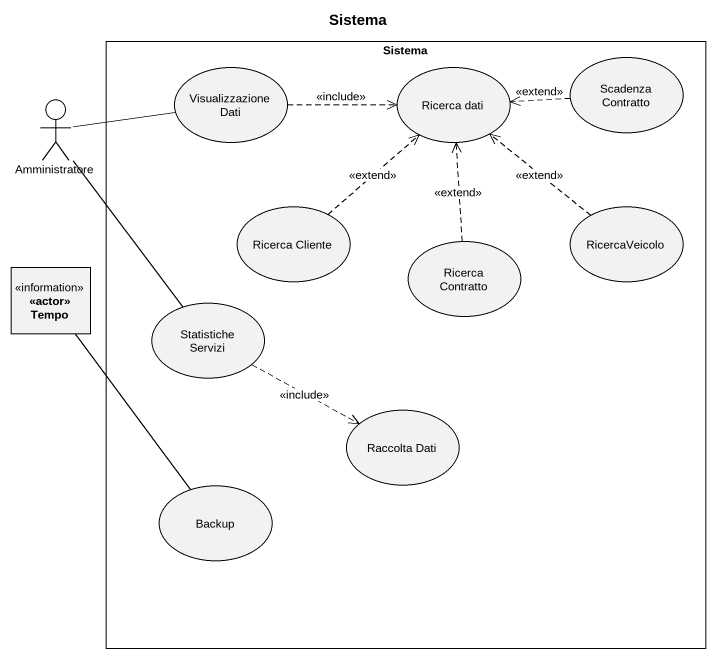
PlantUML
@startuml
title Sistema
allowmixing
hide circle
hide empty members
rectangle Sistema {
  usecase "Visualizzazione Dati" as Visualizzazione_Dati
  usecase "Ricerca dati" as Ricerca_dati
  usecase "Scadenza Contratto" as Scadenza_Contratto
  usecase "Ricerca Cliente" as Ricerca_Cliente
  usecase RicercaVeicolo
  usecase "Ricerca Contratto" as Ricerca_Contratto
  usecase "Statistiche Servizi" as Statistiche_Servizi
  usecase "Raccolta Dati" as Raccolta_Dati
  usecase Backup
}
actor Amministratore
class "<<actor>> Tempo" as actor_Tempo <<information>>
Visualizzazione_Dati .right.> Ricerca_dati : <<include>>
Scadenza_Contratto .left.> Ricerca_dati : <<extend>>
Amministratore -right- Visualizzazione_Dati
Amministratore -- Statistiche_Servizi
Ricerca_Cliente .up.> Ricerca_dati : <<extend>>
RicercaVeicolo .up.> Ricerca_dati : <<extend>>
actor_Tempo -- Backup
Ricerca_Contratto .up.> Ricerca_dati : <<extend>>
Statistiche_Servizi .right.> Raccolta_Dati : <<include>>
@enduml
